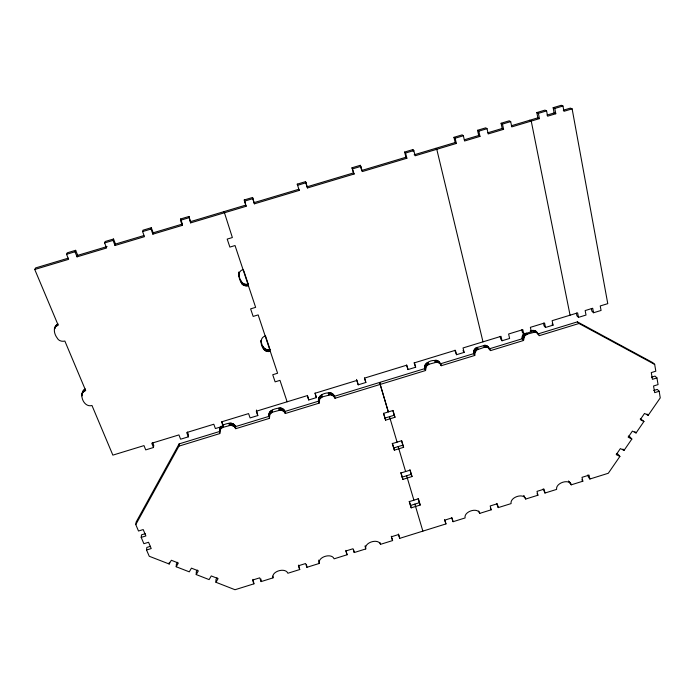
<?xml version="1.0" encoding="UTF-8"?>
<svg xmlns="http://www.w3.org/2000/svg" width="695" height="695" viewBox="0 0 695 695"><rect width="100%" height="100%" fill="white"/><g stroke="black" fill="none" stroke-linecap="round" stroke-linejoin="round"><path stroke-width="1.04" d="M391.276 536.236L392.606 540.571L380.521 544.333C378.158 538.069 364.084 542.447 365.726 548.946L354.241 552.542L353.008 548.746L345.849 550.979L347.092 554.766L334.121 558.815C331.663 552.638 317.511 556.895 319.274 563.445L306.895 567.311L305.574 563.541L298.39 565.782L299.727 569.544L287.878 573.245C285.341 567.137 271.128 571.29 272.979 577.875L261.12 581.593L259.713 577.84L252.502 580.09L253.918 583.835L235.014 589.725L215.954 582.28L215.936 579.639L217.005 577.806M215.954 582.28L218.108 578.614L211.263 575.929L209.117 579.604L196.216 574.565L196.277 571.942L197.345 570.091M196.216 574.565L198.353 570.864L191.429 568.145L189.292 571.855L176.217 566.755L178.346 563.019L171.326 560.266L169.198 564.01L149.243 556.261L146.549 550.006L151.206 548.564L148.556 542.265L143.882 543.707L141.198 537.374L145.889 535.932L143.205 529.564L138.505 531.015L135.786 524.595L178.954 446.129L219.75 433.593L220.185 429.423L222.765 427.399L230.957 425.218L234.111 426.522L235.709 428.702L269.408 418.373L269.912 414.185L272.51 412.161L280.676 409.998L283.777 411.31L285.315 413.499L319.153 403.126L319.743 398.921L322.35 396.897L330.49 394.734L333.531 396.063L335.007 398.27L425.557 370.522C421.535 364.91 429.388 360.201 434.349 360.47C437.902 359.315 440.23 362.877 441.29 365.7L474.772 355.44L474.885 352.756L476.753 349.941L484.632 347.196L487.838 347.43L490.453 350.636L523.561 340.489L524.464 336.215L527.149 334.173L535.124 332.054L537.947 333.435L539.19 335.694L578.996 323.505L654.681 364.415L655.819 371.191L651.284 372.589L652.423 379.314L656.94 377.915L658.061 384.604L653.552 385.994L654.681 392.649L659.173 391.25L660.25 397.887L648.183 415.332L644.526 413.429L640.286 419.598L643.944 421.483L636.047 432.968L632.389 431.1L628.193 437.207L631.851 439.058L624.032 450.412L620.374 448.588L616.23 454.626L619.888 456.441L608.299 473.26L589.864 479.029L588.309 476.857L587.909 474.92M425.557 370.522L426.304 366.282L428.945 364.25L437.007 362.104L439.935 363.468L441.29 365.7M474.772 355.44L473.608 353.659L473.547 351.852L474.433 349.42L476.292 347.726L485.075 345.267L487.308 346.093L489.697 349.029M81.871 394.274L83.165 392.084L84.729 390.964L85.311 388.931C77.91 393.144 83.452 407.974 91.975 405.498L112.859 455.129L143.987 445.608L145.724 449.891L153.482 447.511L151.762 443.228L178.936 434.905L180.604 439.205L188.336 436.842L188.441 434.67L187.459 432.099M176.217 566.755L176.365 564.14L177.425 562.281M523.561 340.489L522.188 338.778L522.353 336.093L524.247 333.27L525.629 334.964M178.954 446.129L179.084 443.905L219.716 431.447L219.559 428.832L220.619 426.634L220.662 428.754M169.198 564.01L169.319 562.272M190.751 221.566L245.908 205.077L246.073 206.311L190.647 222.878L188.979 216.466L180.613 218.968L180.465 220.272L182.264 225.38L152.883 234.163L151.015 229.063L151.31 227.717L142.927 230.219L142.597 231.583L144.473 236.682L115.014 245.483L113.068 240.401L113.546 239.002L105.136 241.513L104.624 242.929L106.587 248.002L77.049 256.837L75.017 251.772L75.677 250.304L67.25 252.824L66.555 254.301L68.596 259.357L34.75 269.478L58.198 325.225C52.134 326.963 54.349 334.434 57.225 338.065C58.502 340.871 62.063 341.775 64.861 341.054L85.685 390.547L84.729 390.964M190.647 222.878L188.979 216.466M182.264 225.38L182.403 224.059L180.613 218.968M146.549 550.006L146.827 547.434L150.537 546.287M153.482 447.511L153.743 445.295L152.709 442.732M141.198 537.374L141.502 534.846L145.238 533.691M235.709 428.702L235.605 426.582L269.147 416.305C267.445 410.728 274.629 408.651 278.669 408.156C281.962 407.105 285.506 410.102 285.315 413.499M135.786 524.595L136.116 522.11L179.102 443.931M54.931 328.162L55.765 325.738L57.946 323.87L57.216 325.651M319.153 403.126C316.112 397.132 322.828 392.814 328.275 392.953C331.637 391.893 334.781 395.021 335.007 398.27M243.041 269.573C237.099 271.285 238.628 278.643 241.226 282.596C242.234 285.428 245.726 286.41 248.41 285.68L248.237 284.107C241.982 286.019 239.158 278.573 238.715 273.682M152.883 234.163L153.161 232.799L151.31 227.717M83.886 391.476L84.469 389.443M82.583 392.762L83.183 390.729M81.81 395.889L82.401 393.839M83.165 392.084L83.756 390.051M81.749 395.073L82.748 391.459M115.014 245.483L115.483 244.058L113.546 239.002M56.356 326.181L57.086 324.409M54.584 328.301L55.322 326.511M54.297 329.109L55.765 325.738M55.617 326.815L56.356 325.034M77.049 256.837L77.701 255.352L75.677 250.304M34.75 269.478L35.601 267.931L68.266 258.166M265.203 336.05C256.959 338.361 262.389 353.99 270.277 351.27M451.541 517.436L453.07 521.702L465.085 517.949C463.678 511.537 477.604 506.933 479.785 513.362L491.174 509.817L490.192 505.969L497.281 503.753L498.245 507.611L511.077 503.606C509.774 497.238 523.639 492.52 525.724 499.036L537.913 495.231L537.018 491.365L544.081 489.158L544.967 493.033L556.608 489.402C555.401 483.077 569.205 478.264 571.212 484.832L582.827 481.218L582.01 477.335L589.056 475.137L589.864 479.029M410.38 505.508L419.337 502.72L420.214 505.039L411.214 507.836L409.164 501.347M391.441 536.766L398.583 534.533L399.729 538.347L445.964 523.917L444.904 520.095L452.019 517.871L453.07 521.702M393.587 448.023L402.796 445.182L403.621 447.311L394.378 450.169L392.215 443.323M651.45 377.22L655.055 376.099L656.94 377.915M653.708 390.503L657.288 389.4L659.173 391.25M402.101 477.144L411.171 474.329L412.022 476.553L402.909 479.385L400.763 472.565M384.856 418.112L394.187 415.236L394.986 417.269L385.612 420.154L383.44 413.282M235.605 426.582C233.442 421.205 226.518 423.394 222.713 425.279L222.765 427.399M530.259 331.107C533.048 329.456 537.053 330.672 537.748 334.008L577.389 321.863L652.796 362.651L654.681 364.415M222.113 421.491L223.112 426.191L215.389 428.554L213.799 424.237L186.686 432.533L188.336 436.842M256.394 410.041L257.802 415.567L250.104 417.921L248.575 413.594L221.531 421.865L223.112 426.191M257.802 415.567L256.29 411.232L307.32 395.611L308.728 399.972L316.399 397.618L315.096 393.031M356.526 379.401L358.22 384.813L365.865 382.476L364.571 378.089L406.836 365.153L408.043 369.558L415.662 367.221L414.463 362.816L455.425 350.28L456.546 354.702L464.138 352.374L463.035 347.952L501.017 336.328L502.042 340.767L509.609 338.456L508.601 334.008L522.805 329.656L523.795 334.113L531.354 331.793L530.381 327.336L544.567 323.001L545.514 327.458L553.055 325.147L552.125 320.682L577.623 312.88L578.509 317.354L586.024 315.052L585.155 310.569L592.696 308.267L593.547 312.75L601.071 310.448L600.237 305.956L607.769 303.654L572.124 108.863L570.404 108.107L563.289 110.236M284.985 411.449L318.675 401.128M334.46 396.289L424.61 368.671M440.274 363.867L473.608 353.659M522.188 338.778L489.228 348.873L488.472 347.274M536.827 112.581L538.39 113.363L539.424 118.636L537.861 117.829L536.827 112.581L544.993 110.123L546.591 110.896L547.608 116.187L555.783 113.745L554.784 108.463L553.142 107.708L554.141 112.964L555.783 113.745M538.39 113.363L546.591 110.896M246.073 206.311L244.258 199.96L252.58 197.476L254.422 203.817L299.215 190.421L297.252 184.132L305.539 181.656L307.529 187.937L354.129 174.011L352.017 167.773L360.288 165.306L362.416 171.535L406.87 158.243L405.559 153.03L404.62 152.057L412.856 149.599L413.829 150.563L415.132 155.776L456.337 143.457L455.129 138.227L453.957 137.323L462.166 134.873L463.374 135.76L464.564 140.998L479.976 136.394L478.82 131.147L477.534 130.286L485.727 127.837L487.047 128.688L488.194 133.935L503.58 129.339L502.468 124.084L501.078 123.25L509.253 120.808L510.686 121.625L511.781 126.89L539.424 118.636M553.142 107.708L561.291 105.275L562.967 106.022L563.958 111.304L572.124 108.863M66.555 254.301L75.017 251.772M104.624 242.929L113.068 240.401M142.597 231.583L151.015 229.063M180.465 220.272L188.866 217.761M244.414 201.168L252.78 198.666L252.58 197.476M306 182.768L297.668 185.261L297.252 184.132M352.704 168.824L361.009 166.34M405.559 153.03L413.829 150.563M455.129 138.227L463.374 135.76M478.82 131.147L487.047 128.688M502.468 124.084L510.686 121.625M554.784 108.463L562.967 106.022M77.701 255.352L107.091 246.569M115.483 244.058L143.787 235.596M153.161 232.799L182.403 224.059M254.214 202.593L298.789 189.275L299.215 190.421M305.539 181.656L307.068 186.799L353.442 172.933L354.129 174.011M406.87 158.243L405.941 157.252L361.695 170.475L362.416 171.535M414.151 154.794L455.164 142.536L456.337 143.457M464.373 139.782L478.699 135.508L479.976 136.394M487.89 132.754L502.19 128.479L503.58 129.339M511.364 125.743L537.861 117.829M547.017 115.092L554.141 112.964M261.268 342.253L261.042 340.463C261.337 345.094 264.491 351.244 270.007 349.446M616.378 453.444L618.202 454.356L619.888 456.441M628.289 436.104L630.104 437.033L631.851 439.058M640.321 418.581L643.944 421.483M529.712 120.252L531.241 121.078L570.065 315.191M435.695 148.356L436.781 149.303L482.99 341.844M593.547 312.75L591.871 311.16L591.358 308.476M578.509 317.354L576.893 315.738L576.364 313.063M577.389 321.898L579.005 323.531M646.967 414.038L648.183 415.332M552.056 324.052L553.055 325.147M545.514 327.458L544.037 325.799L543.473 323.132M634.865 431.63L636.047 432.968M535.897 331.211L538.469 334.087M537.443 333.157L538.886 334.851M535.22 330.803L536.653 332.479M534.481 330.516L535.914 332.193M533.699 330.377L535.124 332.054M532.891 330.386L534.316 332.062M532.066 330.551L533.482 332.236M530.415 330.672L531.354 331.793M622.894 449.04L624.032 450.412M526.219 333.044L527.149 334.173M525.429 333.374L526.35 334.504M525.003 335.537L522.414 332.418L521.823 329.76M523.092 334.512L524.464 336.215M522.666 335.268L524.039 336.971M522.353 336.093L523.726 337.796M522.162 336.962L523.535 338.665M522.101 337.857L523.474 339.568M502.042 340.767L500.765 339.047L500.148 336.397M581.811 479.767L582.827 481.218M487.933 346.631L490.131 349.785M487.308 346.093L488.533 347.847M486.613 345.684L487.838 347.43M485.866 345.406L487.082 347.153M485.075 345.267L486.283 347.014M484.259 345.276L485.466 347.022M483.425 345.45L484.632 347.196M570.934 484.094L569.457 481.896L571.212 484.832M568.527 480.957L569.509 482.417M477.083 347.396L478.264 349.151M476.292 347.726L477.465 349.481M475.58 348.178L476.753 349.941M474.954 348.751L476.127 350.515M474.433 349.42L475.597 351.184M474.016 350.167L475.18 351.939M473.721 350.984L474.885 352.756M473.547 351.852L474.711 353.625M473.512 352.747L474.668 354.519M463.018 350.601L464.138 352.374M544.967 493.033L543.151 488.872M456.546 354.702L454.791 350.271M537.018 493.737L537.913 495.231M523.683 495.587L525.724 499.036M439.483 362.286L440.943 364.858M438.927 361.643L439.935 363.468M438.284 361.113L439.292 362.929M437.581 360.705L438.58 362.521M436.816 360.427L437.815 362.243M436.017 360.288L437.007 362.104M435.192 360.297L436.182 362.112M434.349 360.47L435.339 362.286M427.981 362.425L428.945 364.25M427.19 362.747L428.146 364.58M426.478 363.207L427.434 365.04M425.861 363.78L426.817 365.613M425.349 364.449L426.304 366.282M424.949 365.196L425.896 367.03M498.245 507.611L496.578 503.397M424.671 366.013L425.609 367.855M424.515 366.873L425.453 368.715M424.489 367.759L425.436 369.61M490.401 508.28L491.174 509.817M415.662 367.221L414.046 362.747M478.673 511.042L479.785 513.362M408.043 369.558L406.453 365.075M445.964 523.917L444.47 519.643M307.068 186.799L307.529 187.937M524.143 496.039L524.43 496.777M379.618 382.459L388.331 411.927L379.592 382.467M389.521 416.679L397.088 442.133M398.192 446.598L405.602 471.54M253.041 579.343L253.918 583.835M406.636 475.736L413.899 500.174M414.863 504.11L422.864 531.119M365.865 382.476L364.406 377.941M298.694 565.105L299.727 569.544M243.806 270.815L248.254 284.151M265.412 335.65L270.173 349.924M287.122 401.797L279.981 380.365L275.124 381.85L272.727 374.727L277.6 373.241L258.158 314.896L253.154 316.416L250.617 308.867L255.638 307.355L235.032 245.543L229.88 247.09L227.195 239.097L232.365 237.542L224.077 211.601M345.91 550.379L347.092 554.766M244.258 199.96L245.578 204.052M307.451 395.368L308.728 399.972M399.729 538.347L398.383 534.021M252.78 198.666L254.422 203.817M316.399 397.618L315 393.257L356.909 380.434L358.22 384.813M391.858 538.13L392.606 540.571M385.612 420.154L383.631 413.377L393.031 410.484L394.986 417.269M394.378 450.169L392.449 443.566L401.719 440.708L403.621 447.311M402.909 479.385L401.032 472.956L410.172 470.124L412.022 476.553M411.214 507.836L409.39 501.573L418.416 498.775L420.214 505.039M409.859 469.751L411.171 474.329M392.797 410.406L394.187 415.236M401.441 440.474L402.796 445.182M418.147 498.558L419.337 502.72M380.061 542.691L380.521 544.333M352.017 167.773L353.442 172.933M334.078 395.464L334.625 397.436M333.583 394.725L334.121 396.697M332.992 394.091L333.531 396.063M332.314 393.57L332.853 395.542M360.288 165.306L361.409 169.441M331.576 393.161L332.114 395.134M330.785 392.892L331.315 394.864M329.96 392.762L330.49 394.734M329.117 392.779L329.647 394.751M328.275 392.953L328.796 394.925M365.162 545.731L365.596 547.382M365.162 546.513L365.726 548.946M404.62 152.057L405.941 157.252M412.856 149.599L413.377 151.675M321.855 394.916L322.35 396.897M321.064 395.246L321.55 397.227M320.36 395.707L320.847 397.688M319.752 396.272L320.239 398.252M319.257 396.941L319.743 398.921M318.883 397.679L319.361 399.668M318.623 398.487L319.101 400.485M318.501 399.347L318.979 401.336M318.519 400.224L318.996 402.231M353.651 550.049L354.241 552.542M453.957 137.323L455.164 142.536M477.534 130.286L478.699 135.508M501.078 123.25L502.19 128.479M318.675 560.127L319.274 563.445M284.576 410.623L284.907 412.674M284.064 409.894L284.394 411.935M283.456 409.259L283.777 411.31M282.761 408.747L283.082 410.788M306.504 564.748L306.895 567.311M282.005 408.347L282.326 410.389M281.206 408.087L281.518 410.12M280.372 407.956L280.676 409.998M279.52 407.974L279.824 410.015M278.669 408.156L278.964 410.189M268.991 349.637L269.26 351.462M268.001 349.681L268.261 351.505M267.036 349.594L267.297 351.418M266.133 349.377L266.385 351.201M265.308 349.038L265.56 350.862M264.569 348.586L264.812 350.402M272.232 410.111L272.51 412.161M263.944 348.021L264.187 349.846M263.448 347.361L263.692 349.177M263.101 346.596L263.336 348.412M271.432 410.441L271.702 412.491M270.737 410.901L270.998 412.952M270.138 411.466L270.398 413.525M269.651 412.126L269.912 414.185M269.278 412.873L269.538 414.932M269.043 413.673L269.295 415.74M268.93 414.524L269.408 418.373M247.194 284.298L247.359 285.871M246.169 284.342L246.334 285.906M245.179 284.238L245.335 285.801M244.24 283.994L244.397 285.567M272.805 576.138L272.979 577.875M243.389 283.63L243.537 285.202M242.624 283.143L242.772 284.707M241.973 282.544L242.112 284.107M241.452 281.84L241.591 283.404M241.087 281.041L241.226 282.596M239.002 273.491L238.871 271.971L238.845 275.211M238.906 274.551L239.037 276.08M260.912 578.97L261.12 581.593M235.179 425.757L235.284 427.877M234.641 425.036L234.745 427.147M234.015 424.41L234.111 426.522M233.303 423.889L233.398 426M232.53 423.498L232.625 425.609M231.713 423.229L231.809 425.34M230.87 423.107L230.957 425.218M230.01 423.125L230.088 425.236M229.15 423.307L229.237 425.418M221.21 426.061L221.253 428.19M220.141 427.295L220.185 429.423M219.785 428.033L219.82 430.162M219.716 431.447L219.75 433.593M219.559 428.832L219.55 432.698"/></g></svg>
